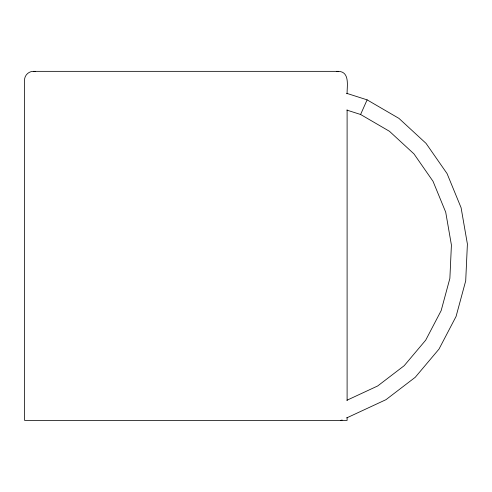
<?xml version="1.0" encoding="UTF-8"?>
<svg xmlns="http://www.w3.org/2000/svg" width="492" height="492" viewBox="0 0 492 492"><rect width="100%" height="100%" fill="white"/><g stroke="black" fill="none" stroke-linecap="round" stroke-linejoin="round"><path stroke-width="0.74" d="M346.946 400.248L377.684 385.968L404.19 365.697L425.691 340.175L441.164 310.606L449.873 278.392L451.416 245.053L445.709 212.169L433.028 181.302L413.975 153.904L389.443 131.278L360.599 114.488L367.106 99.851L346.491 93.265M342.137 420.039L340.692 420.408M346.792 417.874L385.968 399.676L415.248 377.29L438.993 349.099L456.078 316.442L465.703 280.864L467.4 244.044L461.096 207.735L447.093 173.639L426.047 143.381L398.957 118.394L367.106 99.851M347.106 93.8C346.897 86.315 350.181 71.709 338.373 71.346L33.333 71.346C28.401 71.285 24.059 75.811 24.6 80.768L24.6 420.408L347.106 420.408L347.106 417.345M336.565 71.592L338.373 71.346M33.333 71.346L35.141 71.592M346.934 110.122L360.599 114.488M347.106 109.9L347.106 400.482"/></g></svg>
